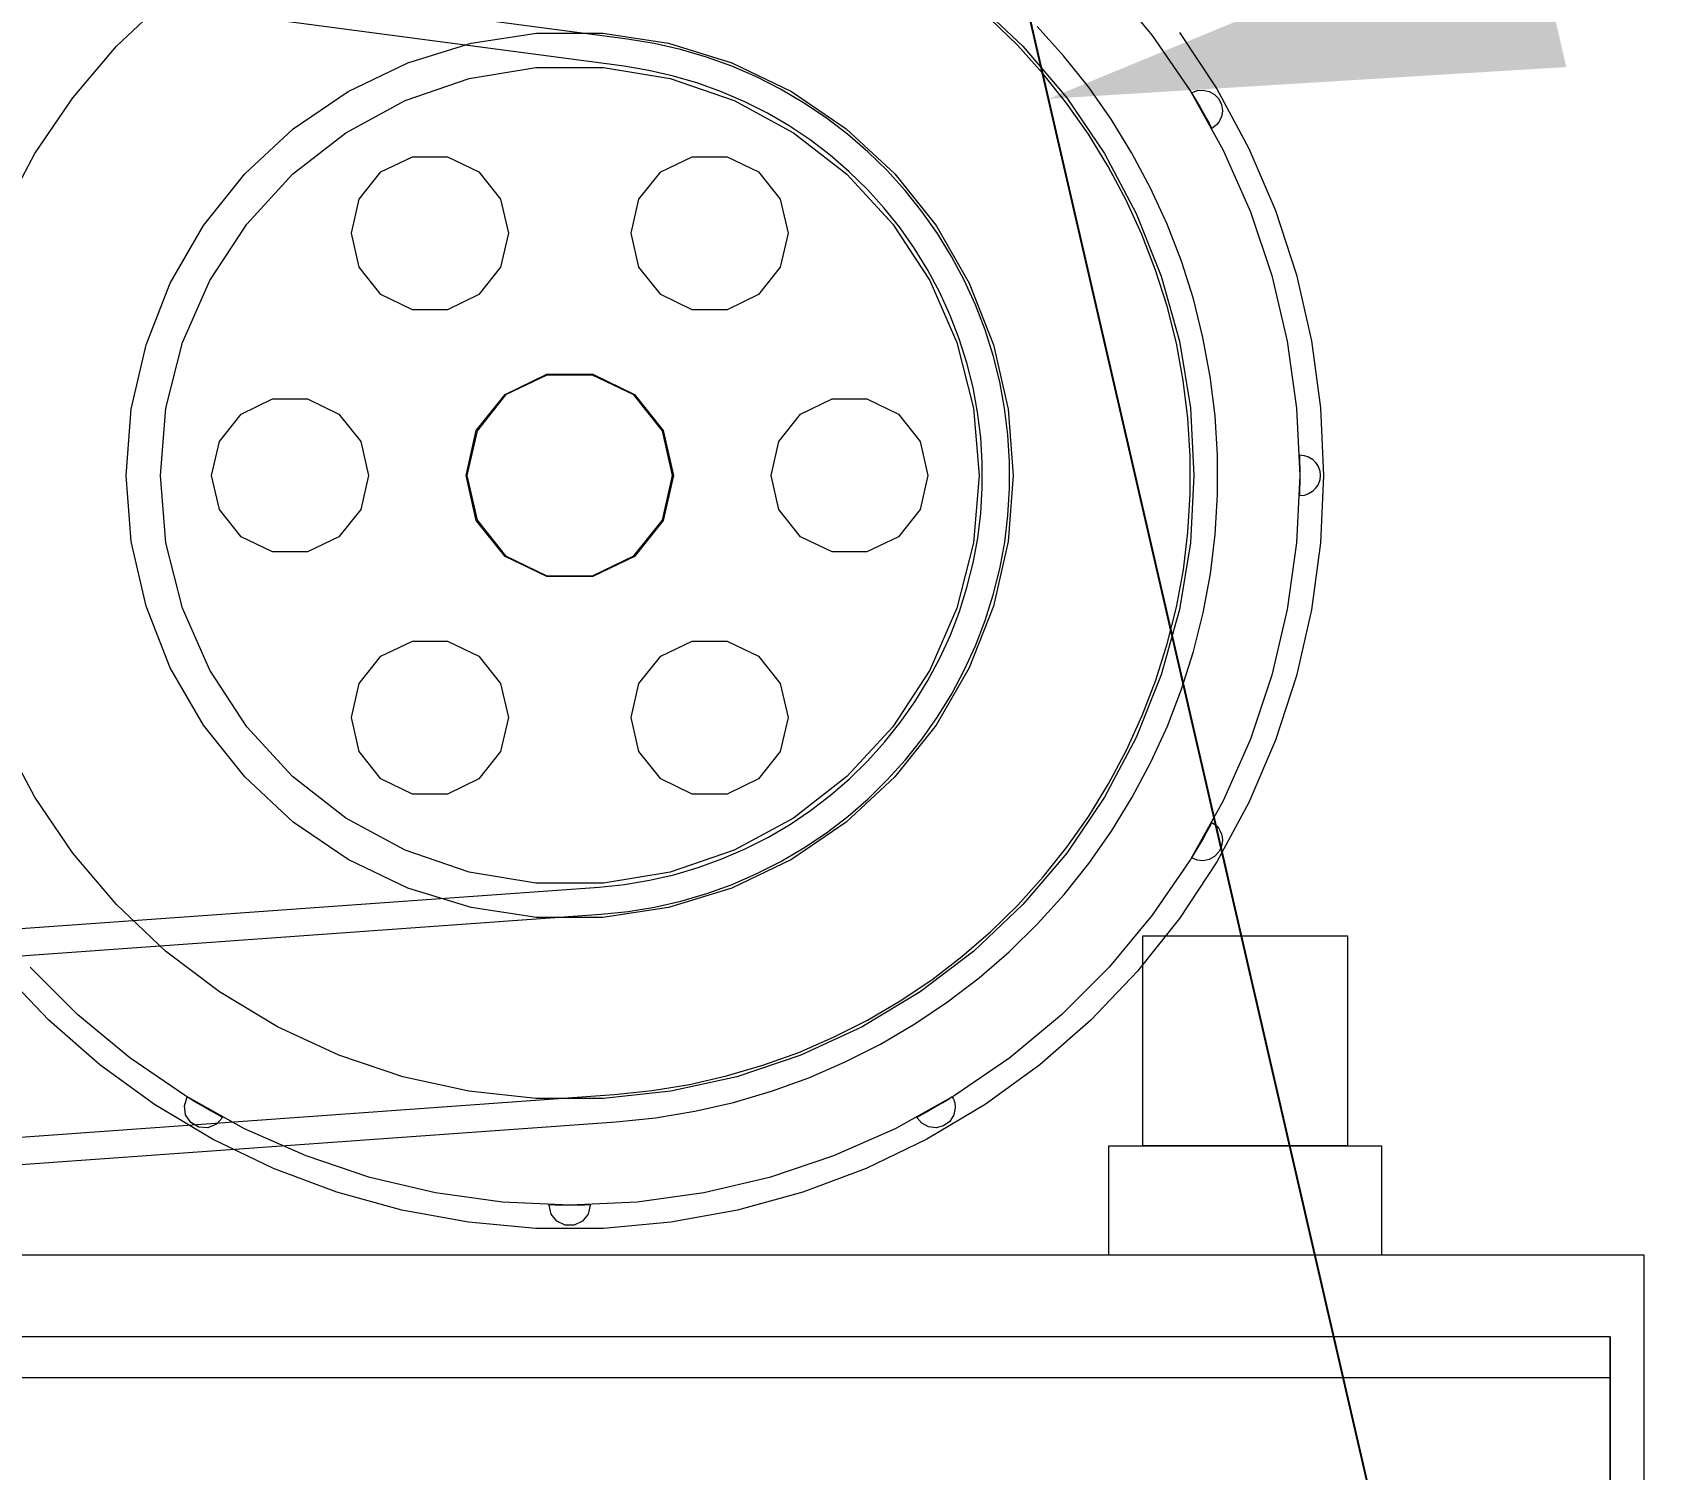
# Model space of a CAD drawing. Header units: millimetres. Extents: x -1970 to 59977, y -50268 to 6837.
# Drawn here: x 26940.8 to 27422, y 1325.2 to 1746.4 of the extents above; entities that cross this region are included whole.
import ezdxf

# ---------------------------------------------------------------- set-up
doc = ezdxf.new("R2010")
doc.units = ezdxf.units.MM
doc.layers.add('COTAS_P', color=1, linetype='Continuous', lineweight=0)
doc.layers.add('lateral_briquetadora', color=7, linetype='Continuous', lineweight=0)
doc.dimstyles.new('R19_100', dxfattribs={"dimtxt": 250, "dimasz": 150, "dimexe": 150, "dimexo": 80, "dimgap": 100, "dimtad": 1, "dimtih": 1, "dimtoh": 1, "dimdsep": 46, "dimcen": 0.09, "dimadec": 0, "dimazin": 0, "dimtfac": 1, "dimtdec": 4, "dimtofl": 0, "dimtmove": 0, "dimatfit": 3, "dimfxl": 1, "dimtolj": 1, "dimtzin": 0, "dimarcsym": 0})

# ---------------------------------------------------------------- blocks, each defined once
blk = doc.blocks.new('*D6')
at = {"layer": 'COTAS_P', "color": 0, "lineweight": -2, "transparency": 16777216}
for p, q in [((25128.19, 1262), (25128.19, 2232)), ((27628.19, 1262), (27628.19, 2232)), ((25278.19, 2082), (27478.19, 2082))]:
    blk.add_line(p, q, dxfattribs=at)
at = {"layer": 'COTAS_P', "color": 0, "transparency": 16777216}
for points in [[(25278.19, 2107), (25278.19, 2057), (25128.19, 2082)], [(27478.19, 2107), (27478.19, 2057), (27628.19, 2082)]]:
    blk.add_solid(points, dxfattribs=at)
at = {"layer": 'Defpoints', "color": 0, "transparency": 16777216}
for p in [(27628.19, 2082), (25128.19, 1182), (27628.19, 1182)]:
    blk.add_point(p, dxfattribs=at)
blk = doc.blocks.new('*D9')
at = {"layer": 'COTAS_P', "color": 0, "lineweight": -2, "transparency": 16777216}
for p, q in [((38921.29, 3577.96), (38703.45, 4523.18)), ((27384.72, 1760.7), (38590.97, 4343.32)), ((27422.7, 927.96), (27204.86, 1873.18))]:
    blk.add_line(p, q, dxfattribs=at)
at = {"layer": 'COTAS_P', "color": 0, "transparency": 16777216}
for points in [[(38585.35, 4367.69), (38596.58, 4318.96), (38737.13, 4377.01)], [(27379.1, 1785.06), (27390.33, 1736.34), (27238.55, 1727.01)]]:
    blk.add_solid(points, dxfattribs=at)
at = {"layer": 'Defpoints', "color": 0, "transparency": 16777216}
for p in [(38737.13, 4377.01), (38939.25, 3500), (27440.67, 850)]:
    blk.add_point(p, dxfattribs=at)

msp = doc.modelspace()

# ---------------------------------------------------------------- linework, layer by layer
at = {"layer": 'lateral_briquetadora'}
for p, q in [((27115.163, 1744.478), (25368.852, 1976.313)), ((27114.11, 1736.548), (25367.799, 1968.382)), ((27256.334, 1760.771), (27268.962, 1745.564)), ((26965.329, 1742.449), (26979.715, 1756.076)), ((27216.658, 1756.076), (27231.044, 1742.449)), ((27229.411, 1742.712), (27221.451, 1750.502)), ((27242.976, 1739.629), (27235.179, 1748.255)), ((26952.502, 1727.347), (26965.329, 1742.449)), ((27050.692, 1737.614), (27069.259, 1743.341)), ((27069.259, 1743.341), (27088.472, 1746.236)), ((27088.472, 1746.236), (27107.901, 1746.236)), ((27107.901, 1746.236), (27127.114, 1743.341)), ((27122.954, 1743.2), (27115.163, 1744.478)), ((27130.651, 1741.448), (27122.954, 1743.2)), ((27127.114, 1743.341), (27145.681, 1737.614)), ((27236.879, 1734.449), (27229.411, 1742.712)), ((27231.044, 1742.449), (27243.872, 1727.347)), ((27268.962, 1745.564), (27280.133, 1729.256)), ((27276.979, 1746.501), (27287.904, 1729.951)), ((27033.187, 1729.183), (27050.692, 1737.614)), ((27138.227, 1739.228), (27130.651, 1741.448)), ((27145.653, 1736.55), (27138.227, 1739.228)), ((27145.681, 1737.614), (27163.187, 1729.183)), ((27250.23, 1730.542), (27242.976, 1739.629)), ((27049.983, 1726.493), (27068.728, 1732.928)), ((27068.728, 1732.928), (27088.277, 1736.19)), ((27088.277, 1736.19), (27108.096, 1736.19)), ((27108.096, 1736.19), (27127.645, 1732.928)), ((27121.418, 1735.349), (27114.11, 1736.548)), ((27128.638, 1733.706), (27121.418, 1735.349)), ((27127.645, 1732.928), (27146.39, 1726.493)), ((27135.744, 1731.624), (27128.638, 1733.706)), ((27152.902, 1733.421), (27145.653, 1736.55)), ((27159.945, 1729.856), (27152.902, 1733.421)), ((27243.828, 1725.744), (27236.879, 1734.449)), ((27017.133, 1718.238), (27033.187, 1729.183)), ((27142.71, 1729.111), (27135.744, 1731.624)), ((27149.508, 1726.177), (27142.71, 1729.111)), ((27166.757, 1725.866), (27159.945, 1729.856)), ((27163.187, 1729.183), (27179.24, 1718.238)), ((27256.915, 1721.028), (27250.23, 1730.542)), ((27280.133, 1729.256), (27289.752, 1711.988)), ((27280.443, 1728.754), (27282.111, 1729.433)), ((27280.443, 1728.754), (27281.336, 1727.29)), ((27282.111, 1729.433), (27283.904, 1729.587)), ((27283.904, 1729.587), (27285.663, 1729.203)), ((27285.663, 1729.203), (27287.229, 1728.313)), ((27287.229, 1728.313), (27288.46, 1727)), ((27287.904, 1729.951), (27297.301, 1712.488)), ((26941.382, 1710.946), (26952.502, 1727.347)), ((27032.553, 1717.06), (27049.983, 1726.493)), ((27146.39, 1726.493), (27163.82, 1717.06)), ((27156.115, 1722.832), (27149.508, 1726.177)), ((27162.505, 1719.09), (27156.115, 1722.832)), ((27173.312, 1721.467), (27166.757, 1725.866)), ((27250.232, 1716.631), (27243.828, 1725.744)), ((27243.872, 1727.347), (27254.991, 1710.946)), ((27281.336, 1727.29), (27282.217, 1725.819)), ((27282.217, 1725.819), (27283.086, 1724.341)), ((27283.086, 1724.341), (27283.943, 1722.857)), ((27283.943, 1722.857), (27284.788, 1721.365)), ((27288.46, 1727), (27289.246, 1725.38)), ((27289.447, 1722.694), (27289.242, 1721.809)), ((27289.246, 1725.38), (27289.516, 1723.6)), ((27289.516, 1723.6), (27289.447, 1722.694)), ((27002.89, 1705.022), (27017.133, 1718.238)), ((27168.653, 1714.964), (27162.505, 1719.09)), ((27179.586, 1716.675), (27173.312, 1721.467)), ((27179.24, 1718.238), (27193.483, 1705.022)), ((27263.006, 1711.123), (27256.915, 1721.028)), ((27284.788, 1721.365), (27285.622, 1719.867)), ((27285.622, 1719.867), (27286.443, 1718.362)), ((27287.2, 1718.864), (27286.443, 1718.362)), ((27287.873, 1719.475), (27287.2, 1718.864)), ((27288.446, 1720.18), (27287.873, 1719.475)), ((27288.906, 1720.964), (27288.446, 1720.18)), ((27289.242, 1721.809), (27288.906, 1720.964)), ((27016.913, 1704.887), (27032.553, 1717.06)), ((27163.82, 1717.06), (27179.46, 1704.887)), ((27174.538, 1710.469), (27168.653, 1714.964)), ((27185.555, 1711.509), (27179.586, 1716.675)), ((27256.066, 1707.143), (27250.232, 1716.631)), ((26932.1, 1693.44), (26941.382, 1710.946)), ((27042.846, 1705.596), (27052.069, 1710.037)), ((27052.069, 1710.037), (27062.305, 1710.037)), ((27062.305, 1710.037), (27071.527, 1705.596)), ((27124.846, 1705.596), (27134.069, 1710.037)), ((27134.069, 1710.037), (27144.305, 1710.037)), ((27144.305, 1710.037), (27153.527, 1705.596)), ((27180.137, 1705.623), (27174.538, 1710.469)), ((27191.197, 1705.987), (27185.555, 1711.509)), ((27254.991, 1710.946), (27264.273, 1693.44)), ((27268.479, 1700.864), (27263.006, 1711.123)), ((27289.752, 1711.988), (27297.736, 1693.906)), ((27297.301, 1712.488), (27305.094, 1694.254)), ((26990.776, 1689.832), (27002.89, 1705.022)), ((27003.49, 1690.306), (27016.913, 1704.887)), ((27036.464, 1697.593), (27042.846, 1705.596)), ((27071.527, 1705.596), (27077.909, 1697.593)), ((27118.464, 1697.593), (27124.846, 1705.596)), ((27153.527, 1705.596), (27159.909, 1697.593)), ((27179.46, 1704.887), (27192.883, 1690.306)), ((27185.429, 1700.443), (27180.137, 1705.623)), ((27196.491, 1700.13), (27191.197, 1705.987)), ((27193.483, 1705.022), (27205.598, 1689.832)), ((27261.309, 1697.316), (27256.066, 1707.143)), ((27190.394, 1694.95), (27185.429, 1700.443)), ((27201.416, 1693.96), (27196.491, 1700.13)), ((27273.314, 1690.29), (27268.479, 1700.864)), ((27034.187, 1687.614), (27036.464, 1697.593)), ((27077.909, 1697.593), (27080.187, 1687.614)), ((27116.187, 1687.614), (27118.464, 1697.593)), ((27159.909, 1697.593), (27162.187, 1687.614)), ((27195.014, 1689.163), (27190.394, 1694.95)), ((27205.955, 1687.501), (27201.416, 1693.96)), ((27265.941, 1687.187), (27261.309, 1697.316)), ((27297.736, 1693.906), (27304.017, 1675.164)), ((27305.094, 1694.254), (27311.222, 1675.394)), ((26981.061, 1673.005), (26990.776, 1689.832)), ((26992.65, 1673.714), (27003.49, 1690.306)), ((27192.883, 1690.306), (27203.723, 1673.714)), ((27199.272, 1683.104), (27195.014, 1689.163)), ((27205.598, 1689.832), (27215.313, 1673.005)), ((27264.273, 1693.44), (27271.607, 1675.032)), ((27277.494, 1679.44), (27273.314, 1690.29)), ((27036.464, 1677.635), (27034.187, 1687.614)), ((27080.187, 1687.614), (27077.909, 1677.635)), ((27118.464, 1677.635), (27116.187, 1687.614)), ((27162.187, 1687.614), (27159.909, 1677.635)), ((27210.09, 1680.776), (27205.955, 1687.501)), ((27269.944, 1676.794), (27265.941, 1687.187)), ((27203.15, 1676.796), (27199.272, 1683.104)), ((27213.806, 1673.811), (27210.09, 1680.776)), ((27281.002, 1668.354), (27277.494, 1679.44)), ((27042.846, 1669.632), (27036.464, 1677.635)), ((27077.909, 1677.635), (27071.527, 1669.632)), ((27124.846, 1669.632), (27118.464, 1677.635)), ((27159.909, 1677.635), (27153.527, 1669.632)), ((27206.636, 1670.263), (27203.15, 1676.796)), ((27273.305, 1666.175), (27269.944, 1676.794)), ((27271.607, 1675.032), (27276.908, 1655.94)), ((27304.017, 1675.164), (27308.543, 1655.922)), ((27311.222, 1675.394), (27315.635, 1656.061)), ((26973.962, 1654.918), (26981.061, 1673.005)), ((26984.689, 1655.564), (26992.65, 1673.714)), ((27203.723, 1673.714), (27211.685, 1655.564)), ((27209.715, 1663.529), (27206.636, 1670.263)), ((27217.089, 1666.632), (27213.806, 1673.811)), ((27215.313, 1673.005), (27222.411, 1654.918)), ((27052.069, 1665.191), (27042.846, 1669.632)), ((27062.305, 1665.191), (27052.069, 1665.191)), ((27071.527, 1669.632), (27062.305, 1665.191)), ((27134.069, 1665.191), (27124.846, 1669.632)), ((27144.305, 1665.191), (27134.069, 1665.191)), ((27153.527, 1669.632), (27144.305, 1665.191)), ((27219.927, 1659.265), (27217.089, 1666.632)), ((27276.009, 1655.37), (27273.305, 1666.175)), ((27283.826, 1657.074), (27281.002, 1668.354)), ((27212.377, 1656.619), (27209.715, 1663.529)), ((26979.823, 1636.351), (26984.689, 1655.564)), ((27211.685, 1655.564), (27216.55, 1636.351)), ((27214.611, 1649.559), (27212.377, 1656.619)), ((27222.309, 1651.738), (27219.927, 1659.265)), ((27278.048, 1644.42), (27276.009, 1655.37)), ((27276.908, 1655.94), (27280.114, 1636.386)), ((27285.954, 1645.643), (27283.826, 1657.074)), ((27308.543, 1655.922), (27311.274, 1636.345)), ((27315.635, 1656.061), (27318.297, 1636.41)), ((26969.639, 1635.975), (26973.962, 1654.918)), ((27224.226, 1644.08), (27222.309, 1651.738)), ((27222.411, 1654.918), (27226.735, 1635.975)), ((27079.232, 1640.368), (27091.422, 1646.238)), ((27091.475, 1646.006), (27079.381, 1640.182)), ((27091.422, 1646.238), (27104.951, 1646.238)), ((27104.898, 1646.006), (27091.475, 1646.006)), ((27116.993, 1640.182), (27104.898, 1646.006)), ((27104.951, 1646.238), (27117.141, 1640.368)), ((27216.409, 1642.376), (27214.611, 1649.559)), ((27287.379, 1634.103), (27285.954, 1645.643)), ((27217.765, 1635.096), (27216.409, 1642.376)), ((27225.671, 1636.319), (27224.226, 1644.08)), ((27279.413, 1633.366), (27278.048, 1644.42)), ((26968.187, 1616.6), (26969.639, 1635.975)), ((26978.187, 1616.6), (26979.823, 1636.351)), ((27001.846, 1634.582), (27011.069, 1639.023)), ((27011.069, 1639.023), (27021.305, 1639.023)), ((27021.305, 1639.023), (27030.527, 1634.582)), ((27070.797, 1629.79), (27079.232, 1640.368)), ((27079.381, 1640.182), (27071.011, 1629.687)), ((27125.362, 1629.687), (27116.993, 1640.182)), ((27117.141, 1640.368), (27125.576, 1629.79)), ((27165.846, 1634.582), (27175.069, 1639.023)), ((27175.069, 1639.023), (27185.305, 1639.023)), ((27185.305, 1639.023), (27194.527, 1634.582)), ((27216.55, 1636.351), (27218.187, 1616.6)), ((27226.638, 1628.484), (27225.671, 1636.319)), ((27226.735, 1635.975), (27228.187, 1616.6)), ((27280.114, 1636.386), (27281.187, 1616.6)), ((27311.274, 1636.345), (27312.187, 1616.6)), ((27318.297, 1636.41), (27319.187, 1616.6)), ((26995.464, 1626.579), (27001.846, 1634.582)), ((27030.527, 1634.582), (27036.909, 1626.579)), ((27159.464, 1626.579), (27165.846, 1634.582)), ((27194.527, 1634.582), (27200.909, 1626.579)), ((27218.672, 1627.747), (27217.765, 1635.096)), ((27280.099, 1622.25), (27279.413, 1633.366)), ((27288.095, 1622.498), (27287.379, 1634.103)), ((26993.187, 1616.6), (26995.464, 1626.579)), ((27036.909, 1626.579), (27039.187, 1616.6)), ((27067.787, 1616.6), (27070.797, 1629.79)), ((27071.011, 1629.687), (27068.024, 1616.6)), ((27128.349, 1616.6), (27125.362, 1629.687)), ((27125.576, 1629.79), (27128.587, 1616.6)), ((27157.187, 1616.6), (27159.464, 1626.579)), ((27200.909, 1626.579), (27203.187, 1616.6)), ((27219.128, 1620.356), (27218.672, 1627.747)), ((27227.124, 1620.604), (27226.638, 1628.484)), ((27280.104, 1611.112), (27280.099, 1622.25)), ((27288.1, 1610.87), (27288.095, 1622.498)), ((27312.102, 1622.599), (27312.125, 1621.743)), ((27312.102, 1622.599), (27313.451, 1622.465)), ((27312.125, 1621.743), (27312.144, 1620.886)), ((27313.451, 1622.465), (27314.736, 1622.032)), ((27314.736, 1622.032), (27315.89, 1621.321)), ((27219.132, 1612.951), (27219.128, 1620.356)), ((27227.128, 1612.71), (27227.124, 1620.604)), ((27312.144, 1620.886), (27312.159, 1620.029)), ((27312.159, 1620.029), (27312.171, 1619.171)), ((27312.171, 1619.171), (27312.18, 1618.314)), ((27312.18, 1618.314), (27312.185, 1617.457)), ((27312.185, 1617.457), (27312.187, 1616.6)), ((27315.89, 1621.321), (27316.855, 1620.369)), ((27316.855, 1620.369), (27317.582, 1619.225)), ((27317.582, 1619.225), (27318.033, 1617.947)), ((27318.033, 1617.947), (27318.187, 1616.6)), ((26969.639, 1597.225), (26968.187, 1616.6)), ((26979.823, 1596.849), (26978.187, 1616.6)), ((26995.464, 1606.621), (26993.187, 1616.6)), ((27039.187, 1616.6), (27036.909, 1606.621)), ((27070.797, 1603.41), (27067.787, 1616.6)), ((27068.024, 1616.6), (27071.011, 1603.513)), ((27125.362, 1603.513), (27128.349, 1616.6)), ((27128.587, 1616.6), (27125.576, 1603.41)), ((27159.464, 1606.621), (27157.187, 1616.6)), ((27203.187, 1616.6), (27200.909, 1606.621)), ((27218.187, 1616.6), (27216.55, 1596.849)), ((27218.682, 1605.56), (27219.132, 1612.951)), ((27226.649, 1604.83), (27227.128, 1612.71)), ((27228.187, 1616.6), (27226.735, 1597.225)), ((27281.187, 1616.6), (27280.114, 1596.814)), ((27312.187, 1616.6), (27311.274, 1596.855)), ((27312.144, 1612.314), (27312.125, 1611.457)), ((27312.159, 1613.171), (27312.144, 1612.314)), ((27312.171, 1614.029), (27312.159, 1613.171)), ((27312.18, 1614.886), (27312.171, 1614.029)), ((27312.185, 1615.743), (27312.18, 1614.886)), ((27312.187, 1616.6), (27312.185, 1615.743)), ((27316.855, 1612.831), (27315.89, 1611.879)), ((27317.582, 1613.975), (27316.855, 1612.831)), ((27318.033, 1615.253), (27317.582, 1613.975)), ((27318.187, 1616.6), (27318.033, 1615.253)), ((27319.187, 1616.6), (27318.297, 1596.79)), ((27279.427, 1599.994), (27280.104, 1611.112)), ((27287.394, 1599.264), (27288.1, 1610.87)), ((27312.125, 1611.457), (27312.102, 1610.601)), ((27313.451, 1610.735), (27312.102, 1610.601)), ((27314.736, 1611.168), (27313.451, 1610.735)), ((27315.89, 1611.879), (27314.736, 1611.168)), ((27001.846, 1598.618), (26995.464, 1606.621)), ((27036.909, 1606.621), (27030.527, 1598.618)), ((27079.232, 1592.832), (27070.797, 1603.41)), ((27071.011, 1603.513), (27079.381, 1593.018)), ((27116.993, 1593.018), (27125.362, 1603.513)), ((27125.576, 1603.41), (27117.141, 1592.832)), ((27165.846, 1598.618), (27159.464, 1606.621)), ((27200.909, 1606.621), (27194.527, 1598.618)), ((27217.781, 1598.21), (27218.682, 1605.56)), ((27225.688, 1596.994), (27226.649, 1604.83)), ((27011.069, 1594.177), (27001.846, 1598.618)), ((27030.527, 1598.618), (27021.305, 1594.177)), ((27175.069, 1594.177), (27165.846, 1598.618)), ((27194.527, 1598.618), (27185.305, 1594.177)), ((27216.432, 1590.929), (27217.781, 1598.21)), ((27278.072, 1588.939), (27279.427, 1599.994)), ((27285.979, 1587.723), (27287.394, 1599.264)), ((26973.962, 1578.282), (26969.639, 1597.225)), ((26984.689, 1577.636), (26979.823, 1596.849)), ((27021.305, 1594.177), (27011.069, 1594.177)), ((27091.422, 1586.962), (27079.232, 1592.832)), ((27079.381, 1593.018), (27091.475, 1587.194)), ((27104.898, 1587.194), (27116.993, 1593.018)), ((27117.141, 1592.832), (27104.951, 1586.962)), ((27185.305, 1594.177), (27175.069, 1594.177)), ((27216.55, 1596.849), (27211.685, 1577.636)), ((27226.735, 1597.225), (27222.411, 1578.282)), ((27224.25, 1589.232), (27225.688, 1596.994)), ((27280.114, 1596.814), (27276.908, 1577.26)), ((27311.274, 1596.855), (27308.543, 1577.278)), ((27318.297, 1596.79), (27315.635, 1577.139)), ((27214.64, 1583.744), (27216.432, 1590.929)), ((27222.34, 1581.572), (27224.25, 1589.232)), ((27276.043, 1577.987), (27278.072, 1588.939)), ((27104.951, 1586.962), (27091.422, 1586.962)), ((27091.475, 1587.194), (27104.898, 1587.194)), ((27212.413, 1576.682), (27214.64, 1583.744)), ((27283.861, 1576.29), (27285.979, 1587.723)), ((26981.061, 1560.195), (26973.962, 1578.282)), ((27222.411, 1578.282), (27215.313, 1560.195)), ((27219.965, 1574.043), (27222.34, 1581.572)), ((26992.65, 1559.486), (26984.689, 1577.636)), ((27211.685, 1577.636), (27203.723, 1559.486)), ((27209.757, 1569.77), (27212.413, 1576.682)), ((27217.133, 1566.674), (27219.965, 1574.043)), ((27276.908, 1577.26), (27271.607, 1558.168)), ((27273.349, 1567.18), (27276.043, 1577.987)), ((27281.048, 1565.008), (27283.861, 1576.29)), ((27308.543, 1577.278), (27304.017, 1558.036)), ((27315.635, 1577.139), (27311.222, 1557.806)), ((27206.683, 1563.033), (27209.757, 1569.77)), ((27042.846, 1563.568), (27052.069, 1568.009)), ((27052.069, 1568.009), (27062.305, 1568.009)), ((27062.305, 1568.009), (27071.527, 1563.568)), ((27124.846, 1563.568), (27134.069, 1568.009)), ((27134.069, 1568.009), (27144.305, 1568.009)), ((27144.305, 1568.009), (27153.527, 1563.568)), ((27213.857, 1559.491), (27217.133, 1566.674)), ((27269.998, 1556.558), (27273.349, 1567.18)), ((27277.55, 1553.919), (27281.048, 1565.008)), ((26990.776, 1543.368), (26981.061, 1560.195)), ((27003.49, 1542.894), (26992.65, 1559.486)), ((27036.464, 1555.565), (27042.846, 1563.568)), ((27071.527, 1563.568), (27077.909, 1555.565)), ((27118.464, 1555.565), (27124.846, 1563.568)), ((27153.527, 1563.568), (27159.909, 1555.565)), ((27203.723, 1559.486), (27192.883, 1542.894)), ((27203.204, 1556.497), (27206.683, 1563.033)), ((27215.313, 1560.195), (27205.598, 1543.368)), ((27210.147, 1552.523), (27213.857, 1559.491)), ((27034.187, 1545.586), (27036.464, 1555.565)), ((27077.909, 1555.565), (27080.187, 1545.586)), ((27116.187, 1545.586), (27118.464, 1555.565)), ((27159.909, 1555.565), (27162.187, 1545.586)), ((27199.331, 1550.185), (27203.204, 1556.497)), ((27271.607, 1558.168), (27264.273, 1539.76)), ((27266.003, 1546.161), (27269.998, 1556.558)), ((27304.017, 1558.036), (27297.736, 1539.294)), ((27311.222, 1557.806), (27305.094, 1538.946)), ((27195.079, 1544.123), (27199.331, 1550.185)), ((27206.018, 1545.794), (27210.147, 1552.523)), ((27273.38, 1543.065), (27277.55, 1553.919)), ((27036.464, 1535.607), (27034.187, 1545.586)), ((27080.187, 1545.586), (27077.909, 1535.607)), ((27118.464, 1535.607), (27116.187, 1545.586)), ((27162.187, 1545.586), (27159.909, 1535.607)), ((27201.485, 1539.331), (27206.018, 1545.794)), ((27261.38, 1536.028), (27266.003, 1546.161)), ((26941.382, 1522.254), (26932.1, 1539.76)), ((27002.89, 1528.178), (26990.776, 1543.368)), ((27016.913, 1528.313), (27003.49, 1542.894)), ((27192.883, 1542.894), (27179.46, 1528.313)), ((27190.464, 1538.332), (27195.079, 1544.123)), ((27205.598, 1543.368), (27193.483, 1528.178)), ((27264.273, 1539.76), (27254.991, 1522.254)), ((27268.554, 1532.487), (27273.38, 1543.065)), ((27042.846, 1527.604), (27036.464, 1535.607)), ((27077.909, 1535.607), (27071.527, 1527.604)), ((27124.846, 1527.604), (27118.464, 1535.607)), ((27159.909, 1535.607), (27153.527, 1527.604)), ((27185.503, 1532.834), (27190.464, 1538.332)), ((27196.565, 1533.157), (27201.485, 1539.331)), ((27256.146, 1526.197), (27261.38, 1536.028)), ((27297.736, 1539.294), (27289.752, 1521.212)), ((27305.094, 1538.946), (27297.301, 1520.712)), ((27180.216, 1527.65), (27185.503, 1532.834)), ((27191.276, 1527.296), (27196.565, 1533.157)), ((27263.089, 1522.223), (27268.554, 1532.487)), ((27017.133, 1514.962), (27002.89, 1528.178)), ((27032.553, 1516.14), (27016.913, 1528.313)), ((27052.069, 1523.163), (27042.846, 1527.604)), ((27071.527, 1527.604), (27062.305, 1523.163)), ((27134.069, 1523.163), (27124.846, 1527.604)), ((27153.527, 1527.604), (27144.305, 1523.163)), ((27179.46, 1528.313), (27163.82, 1516.14)), ((27174.621, 1522.799), (27180.216, 1527.65)), ((27193.483, 1528.178), (27179.24, 1514.962)), ((27185.64, 1521.769), (27191.276, 1527.296)), ((27250.32, 1516.704), (27256.146, 1526.197)), ((26952.502, 1505.853), (26941.382, 1522.254)), ((27062.305, 1523.163), (27052.069, 1523.163)), ((27144.305, 1523.163), (27134.069, 1523.163)), ((27168.741, 1518.299), (27174.621, 1522.799)), ((27179.675, 1516.597), (27185.64, 1521.769)), ((27254.991, 1522.254), (27243.872, 1505.853)), ((27257.008, 1512.313), (27263.089, 1522.223)), ((27289.752, 1521.212), (27280.133, 1503.944)), ((27297.301, 1520.712), (27287.904, 1503.249)), ((27049.983, 1506.707), (27032.553, 1516.14)), ((27163.82, 1516.14), (27146.39, 1506.707)), ((27162.596, 1514.167), (27168.741, 1518.299)), ((27173.405, 1511.8), (27179.675, 1516.597)), ((27243.925, 1507.585), (27250.32, 1516.704)), ((27033.187, 1504.017), (27017.133, 1514.962)), ((27156.209, 1510.419), (27162.596, 1514.167)), ((27179.24, 1514.962), (27163.187, 1504.017)), ((27166.854, 1507.395), (27173.405, 1511.8)), ((27250.331, 1502.793), (27257.008, 1512.313)), ((27284.788, 1511.835), (27283.943, 1510.343)), ((27285.622, 1513.333), (27284.788, 1511.835)), ((27286.443, 1514.838), (27285.622, 1513.333)), ((27286.443, 1514.838), (27287.2, 1514.336)), ((27287.2, 1514.336), (27287.873, 1513.725)), ((27287.873, 1513.725), (27288.446, 1513.02)), ((27288.446, 1513.02), (27288.906, 1512.236)), ((27288.906, 1512.236), (27289.242, 1511.391)), ((27289.242, 1511.391), (27289.447, 1510.506)), ((27068.728, 1500.272), (27049.983, 1506.707)), ((27146.39, 1506.707), (27127.645, 1500.272)), ((27142.809, 1504.129), (27149.606, 1507.069)), ((27149.606, 1507.069), (27156.209, 1510.419)), ((27160.045, 1503.399), (27166.854, 1507.395)), ((27236.984, 1498.874), (27243.925, 1507.585)), ((27282.217, 1507.381), (27281.336, 1505.91)), ((27283.086, 1508.859), (27282.217, 1507.381)), ((27283.943, 1510.343), (27283.086, 1508.859)), ((27288.46, 1506.2), (27287.229, 1504.887)), ((27289.246, 1507.82), (27288.46, 1506.2)), ((27289.516, 1509.6), (27289.246, 1507.82)), ((27289.447, 1510.506), (27289.516, 1509.6)), ((26965.329, 1490.751), (26952.502, 1505.853)), ((27050.692, 1495.586), (27033.187, 1504.017)), ((27128.742, 1499.521), (27135.846, 1501.61)), ((27135.846, 1501.61), (27142.809, 1504.129)), ((27163.187, 1504.017), (27145.681, 1495.586)), ((27153.005, 1499.827), (27160.045, 1503.399)), ((27243.872, 1505.853), (27231.044, 1490.751)), ((27243.085, 1493.7), (27250.331, 1502.793)), ((27280.133, 1503.944), (27268.962, 1487.636)), ((27287.904, 1503.249), (27276.979, 1486.699)), ((27281.336, 1505.91), (27280.443, 1504.446)), ((27282.111, 1503.767), (27280.443, 1504.446)), ((27283.904, 1503.613), (27282.111, 1503.767)), ((27285.663, 1503.997), (27283.904, 1503.613)), ((27287.229, 1504.887), (27285.663, 1503.997)), ((27088.277, 1497.01), (27068.728, 1500.272)), ((27108.096, 1497.01), (27088.277, 1497.01)), ((27106.851, 1495.911), (27114.217, 1496.667)), ((27127.645, 1500.272), (27108.096, 1497.01)), ((27114.217, 1496.667), (27121.523, 1497.872)), ((27121.523, 1497.872), (27128.742, 1499.521)), ((27138.336, 1494.007), (27145.76, 1496.693)), ((27145.76, 1496.693), (27153.005, 1499.827)), ((27229.523, 1490.605), (27236.984, 1498.874)), ((25349.739, 1369.773), (27106.851, 1495.911)), ((27069.259, 1489.859), (27050.692, 1495.586)), ((27123.066, 1490.022), (27130.762, 1491.781)), ((27145.681, 1495.586), (27127.114, 1489.859)), ((27130.762, 1491.781), (27138.336, 1494.007)), ((27235.296, 1485.066), (27243.085, 1493.7)), ((25350.312, 1361.793), (27107.423, 1487.931)), ((26979.715, 1477.124), (26965.329, 1490.751)), ((27088.472, 1486.964), (27069.259, 1489.859)), ((27107.901, 1486.964), (27088.472, 1486.964)), ((27107.423, 1487.931), (27115.277, 1488.737)), ((27127.114, 1489.859), (27107.901, 1486.964)), ((27115.277, 1488.737), (27123.066, 1490.022)), ((27231.044, 1490.751), (27216.658, 1477.124)), ((27221.57, 1482.807), (27229.523, 1490.605)), ((27268.962, 1487.636), (27256.334, 1472.429)), ((27213.155, 1475.51), (27221.57, 1482.807)), ((27226.993, 1476.926), (27235.296, 1485.066)), ((27276.979, 1486.699), (27264.615, 1471.196)), ((27266.187, 1420), (27266.187, 1481.6)), ((27266.187, 1481.6), (27326.187, 1481.6)), ((27326.187, 1481.6), (27326.187, 1420)), ((26954.016, 1458.452), (26940.039, 1472.429)), ((26995.489, 1465.133), (26979.715, 1477.124)), ((27216.658, 1477.124), (27200.884, 1465.133)), ((27204.309, 1468.742), (27213.155, 1475.51)), ((27218.208, 1469.309), (27226.993, 1476.926)), ((27256.334, 1472.429), (27242.357, 1458.452)), ((26945.462, 1456.862), (26931.758, 1471.196)), ((27195.066, 1462.527), (27204.309, 1468.742)), ((27208.974, 1462.243), (27218.208, 1469.309)), ((27264.615, 1471.196), (27250.911, 1456.862)), ((27012.468, 1454.917), (26995.489, 1465.133)), ((27200.884, 1465.133), (27183.905, 1454.917)), ((26969.223, 1445.824), (26954.016, 1458.452)), ((27185.46, 1456.89), (27195.066, 1462.527)), ((27199.325, 1455.755), (27208.974, 1462.243)), ((27242.357, 1458.452), (27227.15, 1445.824)), ((26960.395, 1443.815), (26945.462, 1456.862)), ((27030.451, 1446.597), (27012.468, 1454.917)), ((27183.905, 1454.917), (27165.922, 1446.597)), ((27175.528, 1451.851), (27185.46, 1456.89)), ((27189.296, 1449.87), (27199.325, 1455.755)), ((27250.911, 1456.862), (27235.978, 1443.815)), ((27165.305, 1447.428), (27175.528, 1451.851)), ((27178.927, 1444.609), (27189.296, 1449.87)), ((26976.438, 1432.159), (26960.395, 1443.815)), ((26985.53, 1434.654), (26969.223, 1445.824)), ((27049.229, 1440.27), (27030.451, 1446.597)), ((27144.146, 1440.498), (27154.831, 1443.639)), ((27165.922, 1446.597), (27147.144, 1440.27)), ((27154.831, 1443.639), (27165.305, 1447.428)), ((27168.255, 1439.992), (27178.927, 1444.609)), ((27227.15, 1445.824), (27210.843, 1434.654)), ((27235.978, 1443.815), (27219.935, 1432.159)), ((27068.58, 1436.011), (27049.229, 1440.27)), ((27147.144, 1440.27), (27127.793, 1436.011)), ((27133.288, 1438.017), (27144.146, 1440.498)), ((27157.321, 1436.037), (27168.255, 1439.992)), ((25354.107, 1308.929), (27111.218, 1435.067)), ((26985.208, 1431.779), (26986.033, 1434.343)), ((27002.799, 1425.035), (26985.53, 1434.654)), ((26987.497, 1433.451), (26986.033, 1434.343)), ((27088.279, 1433.868), (27068.58, 1436.011)), ((27127.793, 1436.011), (27108.094, 1433.868)), ((27111.218, 1435.067), (27122.298, 1436.204)), ((27122.298, 1436.204), (27133.288, 1438.017)), ((27146.166, 1432.758), (27157.321, 1436.037)), ((27210.843, 1434.654), (27193.575, 1425.035)), ((27210.34, 1434.343), (27208.877, 1433.451)), ((27210.34, 1434.343), (27210.561, 1433.939)), ((27210.561, 1433.939), (27210.75, 1433.518)), ((26993.462, 1421.988), (26976.438, 1432.159)), ((26985.588, 1429.112), (26985.208, 1431.779)), ((26987.097, 1426.88), (26985.588, 1429.112)), ((26988.967, 1432.57), (26987.497, 1433.451)), ((26990.445, 1431.701), (26988.967, 1432.57)), ((26991.93, 1430.843), (26990.445, 1431.701)), ((26993.421, 1429.998), (26991.93, 1430.843)), ((26994.919, 1429.165), (26993.421, 1429.998)), ((26996.424, 1428.344), (26994.919, 1429.165)), ((27108.094, 1433.868), (27088.279, 1433.868)), ((27123.358, 1428.275), (27134.83, 1430.167)), ((27134.83, 1430.167), (27146.166, 1432.758)), ((27201.454, 1429.165), (27199.949, 1428.344)), ((27202.952, 1429.998), (27201.454, 1429.165)), ((27219.935, 1432.159), (27202.912, 1421.988)), ((27204.443, 1430.843), (27202.952, 1429.998)), ((27205.928, 1431.701), (27204.443, 1430.843)), ((27207.406, 1432.57), (27205.928, 1431.701)), ((27208.877, 1433.451), (27207.406, 1432.57)), ((27210.75, 1433.518), (27210.906, 1433.085)), ((27211.187, 1431.271), (27210.767, 1429.067)), ((27210.906, 1433.085), (27211.028, 1432.641)), ((27211.028, 1432.641), (27211.116, 1432.189)), ((27211.116, 1432.189), (27211.169, 1431.731)), ((27211.169, 1431.731), (27211.187, 1431.271)), ((25354.68, 1300.95), (27111.791, 1427.088)), ((26989.43, 1425.534), (26987.097, 1426.88)), ((26992.116, 1425.343), (26989.43, 1425.534)), ((26994.616, 1426.347), (26992.116, 1425.343)), ((26996.424, 1428.344), (26994.616, 1426.347)), ((27020.881, 1417.051), (27002.799, 1425.035)), ((27111.791, 1427.088), (27123.358, 1428.275)), ((27193.575, 1425.035), (27175.492, 1417.051)), ((27201.39, 1426.625), (27199.949, 1428.344)), ((27203.361, 1425.555), (27201.39, 1426.625)), ((27205.587, 1425.284), (27203.361, 1425.555)), ((27207.757, 1425.849), (27205.587, 1425.284)), ((27209.569, 1427.172), (27207.757, 1425.849)), ((27210.767, 1429.067), (27209.569, 1427.172)), ((27011.328, 1413.384), (26993.462, 1421.988)), ((27202.912, 1421.988), (27185.045, 1413.384)), ((27256.187, 1420), (27336.187, 1420)), ((27256.187, 1388), (27256.187, 1420)), ((27326.187, 1420), (27266.187, 1420)), ((27336.187, 1420), (27336.187, 1388)), ((27039.623, 1410.769), (27020.881, 1417.051)), ((27175.492, 1417.051), (27156.75, 1410.769)), ((27029.894, 1406.417), (27011.328, 1413.384)), ((27058.864, 1406.244), (27039.623, 1410.769)), ((27156.75, 1410.769), (27137.509, 1406.244)), ((27185.045, 1413.384), (27166.479, 1406.417)), ((27049.009, 1401.141), (27029.894, 1406.417)), ((27078.441, 1403.513), (27058.864, 1406.244)), ((27137.509, 1406.244), (27117.932, 1403.513)), ((27166.479, 1406.417), (27147.364, 1401.141)), ((27068.521, 1397.6), (27049.009, 1401.141)), ((27098.187, 1402.6), (27078.441, 1403.513)), ((27092.187, 1402.672), (27092.187, 1402.684)), ((27093.901, 1402.643), (27092.187, 1402.684)), ((27092.187, 1402.66), (27092.187, 1402.672)), ((27092.187, 1402.648), (27092.187, 1402.66)), ((27092.187, 1402.636), (27092.187, 1402.648)), ((27092.187, 1402.624), (27092.187, 1402.636)), ((27092.187, 1402.612), (27092.187, 1402.624)), ((27092.187, 1402.6), (27092.187, 1402.612)), ((27092.781, 1399.997), (27092.187, 1402.6)), ((27095.615, 1402.615), (27093.901, 1402.643)), ((27097.329, 1402.602), (27095.615, 1402.615)), ((27099.044, 1402.602), (27097.329, 1402.602)), ((27117.932, 1403.513), (27098.187, 1402.6)), ((27100.758, 1402.615), (27099.044, 1402.602)), ((27102.472, 1402.643), (27100.758, 1402.615)), ((27104.186, 1402.684), (27102.472, 1402.643)), ((27104.187, 1402.6), (27103.592, 1399.997)), ((27104.186, 1402.684), (27104.186, 1402.672)), ((27104.186, 1402.672), (27104.186, 1402.66)), ((27104.186, 1402.66), (27104.186, 1402.648)), ((27104.186, 1402.648), (27104.186, 1402.636)), ((27104.186, 1402.636), (27104.187, 1402.624)), ((27104.187, 1402.624), (27104.187, 1402.612)), ((27104.187, 1402.612), (27104.187, 1402.6)), ((27147.364, 1401.141), (27127.852, 1397.6)), ((27088.271, 1395.823), (27068.521, 1397.6)), ((27108.102, 1395.823), (27088.271, 1395.823)), ((27094.446, 1397.909), (27092.781, 1399.997)), ((27096.851, 1396.75), (27094.446, 1397.909)), ((27099.522, 1396.75), (27096.851, 1396.75)), ((27101.928, 1397.909), (27099.522, 1396.75)), ((27103.592, 1399.997), (27101.928, 1397.909)), ((27127.852, 1397.6), (27108.102, 1395.823)), ((27413.187, 1388), (26783.187, 1388)), ((27336.187, 1388), (27256.187, 1388)), ((27413.187, 1265), (27413.187, 1388)), ((27403.187, 1364), (26783.187, 1364)), ((27403.187, 1364), (27403.187, 1265)), ((27403.187, 1352), (27403.187, 1364)), ((27403.187, 1352), (26783.187, 1352)), ((27403.187, 1276), (27403.187, 1352))]:
    msp.add_line(p, q, dxfattribs=at)

# ---------------------------------------------------------------- dimensions: what is measured, and where the dimension line sits
at = {"layer": 'COTAS_P'}
for p1, p2, picture, middle in [((27440.666, 850), (38939.253, 3500), '*D9', (32987.841, 3052.011)), ((25128.187, 1182), (27628.187, 1182), '*D6', (26378.187, 2082))]:
    dim = msp.add_aligned_dim(p1=p1, p2=p2, distance=900, text='<> P', dimstyle='R19_100', dxfattribs=at)
    dim.commit()
    dim.dimension.update_dxf_attribs({"geometry": picture, "text_midpoint": middle})

doc.saveas('drawing.dxf')
